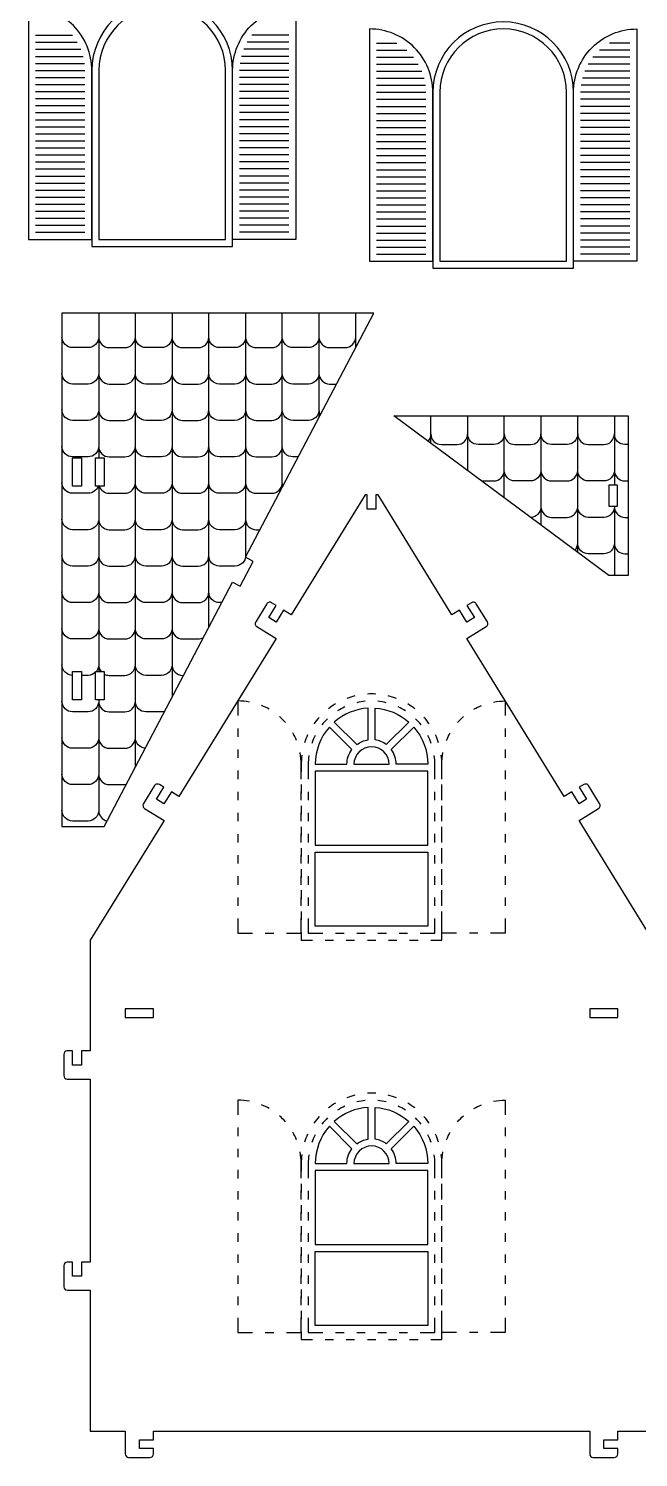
# Model space of a CAD drawing. Extents: x 3751.4 to 3846.2, y 1434.2 to 1495.3.
# Drawn here: x 3751.37 to 3768.71, y 1434.17 to 1474.78 of the extents above; entities that cross this region are included whole.
import ezdxf

# ---------------------------------------------------------------- set-up
doc = ezdxf.new("R2010")
doc.units = 0
doc.header["$MEASUREMENT"] = 0
doc.layers.add('LAYER1', color=18, linetype='CONTINUOUS')

msp = doc.modelspace()

# ---------------------------------------------------------------- linework, layer by layer
at = {"layer": 'LAYER1'}
for points in [[(3753.17, 1473.587), (3753.17, 1468.587), (3757.17, 1468.587), (3757.17, 1473.587, 1)], [(3751.37, 1468.787), (3753.17, 1468.787), (3753.17, 1473.587, 0.414214), (3751.37, 1475.387)], [(3753.37, 1473.587), (3753.37, 1468.787), (3756.97, 1468.787), (3756.97, 1473.587, 1)], [(3758.97, 1468.787), (3757.17, 1468.787), (3757.17, 1473.587, -0.414214), (3758.97, 1475.387)], [(3761.062, 1468.166), (3762.862, 1468.166), (3762.862, 1472.966, 0.414214), (3761.062, 1474.766)], [(3762.862, 1472.966), (3762.862, 1467.966), (3766.862, 1467.966), (3766.862, 1472.966, 1)], [(3763.062, 1472.966), (3763.062, 1468.166), (3766.662, 1468.166), (3766.662, 1472.966, 1)], [(3768.662, 1468.166), (3766.862, 1468.166), (3766.862, 1472.966, -0.414214), (3768.662, 1474.766)], [(3760.061, 1455.07), (3760.7, 1454.43, -0.125326), (3761.02, 1454.563), (3761.02, 1455.467, 0.166595)], [(3761.22, 1455.467, -0.166595), (3762.178, 1455.07), (3761.539, 1454.43, 0.125326), (3761.22, 1454.563)], [(3759.92, 1454.928, 0.182708), (3759.52, 1453.87), (3760.42, 1453.87, -0.161906), (3760.559, 1454.289)], [(3762.32, 1454.928, -0.182708), (3762.72, 1453.87), (3761.82, 1453.87, 0.161906), (3761.68, 1454.289)], [(3761.62, 1453.87, 1), (3760.62, 1453.87)], [(3760.061, 1443.723), (3760.7, 1443.084, -0.125326), (3761.02, 1443.216), (3761.02, 1444.12, 0.166595)], [(3761.22, 1444.12, -0.166595), (3762.178, 1443.723), (3761.539, 1443.084, 0.125326), (3761.22, 1443.216)], [(3759.92, 1443.582, 0.182708), (3759.52, 1442.524), (3760.42, 1442.524, -0.161906), (3760.559, 1442.943)], [(3762.32, 1443.582, -0.182708), (3762.72, 1442.524), (3761.82, 1442.524, 0.161906), (3761.68, 1442.943)], [(3761.62, 1442.524, 1), (3760.62, 1442.524)]]:
    msp.add_lwpolyline(points, format="xyb", close=True, dxfattribs=at)
for points in [[(3751.57, 1474.587), (3752.619, 1474.587)], [(3751.57, 1474.387), (3752.756, 1474.387)], [(3758.77, 1474.387), (3757.584, 1474.387)], [(3758.77, 1474.587), (3757.721, 1474.587)], [(3761.262, 1474.366), (3761.836, 1474.366)], [(3768.462, 1474.366), (3767.887, 1474.366)], [(3751.57, 1474.187), (3752.853, 1474.187)], [(3751.57, 1473.987), (3752.919, 1473.987)], [(3758.77, 1473.987), (3757.421, 1473.987)], [(3758.77, 1474.187), (3757.487, 1474.187)], [(3761.262, 1474.166), (3762.12, 1474.166)], [(3761.262, 1473.966), (3762.311, 1473.966)], [(3768.462, 1473.966), (3767.413, 1473.966)], [(3768.462, 1474.166), (3767.603, 1474.166)], [(3751.57, 1473.787), (3752.957, 1473.787)], [(3751.57, 1473.587), (3752.97, 1473.587)], [(3758.77, 1473.587), (3757.37, 1473.587)], [(3758.77, 1473.787), (3757.382, 1473.787)], [(3761.262, 1473.766), (3762.447, 1473.766)], [(3761.262, 1473.566), (3762.545, 1473.566)], [(3768.462, 1473.566), (3767.179, 1473.566)], [(3768.462, 1473.766), (3767.276, 1473.766)], [(3751.57, 1473.387), (3752.97, 1473.387)], [(3751.57, 1473.187), (3752.97, 1473.187)], [(3758.77, 1473.387), (3757.37, 1473.387)], [(3758.77, 1473.187), (3757.37, 1473.187)], [(3761.262, 1473.366), (3762.611, 1473.366)], [(3761.262, 1473.166), (3762.649, 1473.166)], [(3768.462, 1473.166), (3767.074, 1473.166)], [(3768.462, 1473.366), (3767.113, 1473.366)], [(3751.57, 1472.987), (3752.97, 1472.987)], [(3751.57, 1472.787), (3752.97, 1472.787)], [(3758.77, 1472.987), (3757.37, 1472.987)], [(3758.77, 1472.787), (3757.37, 1472.787)], [(3761.262, 1472.966), (3762.662, 1472.966)], [(3761.262, 1472.766), (3762.662, 1472.766)], [(3768.462, 1472.966), (3767.062, 1472.966)], [(3768.462, 1472.766), (3767.062, 1472.766)], [(3751.57, 1472.587), (3752.97, 1472.587)], [(3751.57, 1472.387), (3752.97, 1472.387)], [(3758.77, 1472.587), (3757.37, 1472.587)], [(3758.77, 1472.387), (3757.37, 1472.387)], [(3761.262, 1472.566), (3762.662, 1472.566)], [(3761.262, 1472.366), (3762.662, 1472.366)], [(3768.462, 1472.566), (3767.062, 1472.566)], [(3768.462, 1472.366), (3767.062, 1472.366)], [(3751.57, 1472.187), (3752.97, 1472.187)], [(3751.57, 1471.987), (3752.97, 1471.987)], [(3758.77, 1472.187), (3757.37, 1472.187)], [(3758.77, 1471.987), (3757.37, 1471.987)], [(3761.262, 1472.166), (3762.662, 1472.166)], [(3761.262, 1471.966), (3762.662, 1471.966)], [(3768.462, 1472.166), (3767.062, 1472.166)], [(3768.462, 1471.966), (3767.062, 1471.966)], [(3751.57, 1471.787), (3752.97, 1471.787)], [(3751.57, 1471.587), (3752.97, 1471.587)], [(3758.77, 1471.787), (3757.37, 1471.787)], [(3758.77, 1471.587), (3757.37, 1471.587)], [(3761.262, 1471.766), (3762.662, 1471.766)], [(3761.262, 1471.566), (3762.662, 1471.566)], [(3768.462, 1471.766), (3767.062, 1471.766)], [(3768.462, 1471.566), (3767.062, 1471.566)], [(3751.57, 1471.387), (3752.97, 1471.387)], [(3751.57, 1471.187), (3752.97, 1471.187)], [(3758.77, 1471.387), (3757.37, 1471.387)], [(3758.77, 1471.187), (3757.37, 1471.187)], [(3761.262, 1471.366), (3762.662, 1471.366)], [(3761.262, 1471.166), (3762.662, 1471.166)], [(3768.462, 1471.366), (3767.062, 1471.366)], [(3768.462, 1471.166), (3767.062, 1471.166)], [(3751.57, 1470.987), (3752.97, 1470.987)], [(3751.57, 1470.787), (3752.97, 1470.787)], [(3758.77, 1470.987), (3757.37, 1470.987)], [(3758.77, 1470.787), (3757.37, 1470.787)], [(3761.262, 1470.966), (3762.662, 1470.966)], [(3761.262, 1470.766), (3762.662, 1470.766)], [(3768.462, 1470.966), (3767.062, 1470.966)], [(3768.462, 1470.766), (3767.062, 1470.766)], [(3751.57, 1470.587), (3752.97, 1470.587)], [(3751.57, 1470.387), (3752.97, 1470.387)], [(3758.77, 1470.587), (3757.37, 1470.587)], [(3758.77, 1470.387), (3757.37, 1470.387)], [(3761.262, 1470.566), (3762.662, 1470.566)], [(3761.262, 1470.366), (3762.662, 1470.366)], [(3768.462, 1470.566), (3767.062, 1470.566)], [(3768.462, 1470.366), (3767.062, 1470.366)], [(3751.57, 1470.187), (3752.97, 1470.187)], [(3751.57, 1469.987), (3752.97, 1469.987)], [(3758.77, 1470.187), (3757.37, 1470.187)], [(3758.77, 1469.987), (3757.37, 1469.987)], [(3761.262, 1470.166), (3762.662, 1470.166)], [(3761.262, 1469.966), (3762.662, 1469.966)], [(3768.462, 1470.166), (3767.062, 1470.166)], [(3768.462, 1469.966), (3767.062, 1469.966)], [(3751.57, 1469.787), (3752.97, 1469.787)], [(3751.57, 1469.587), (3752.97, 1469.587)], [(3758.77, 1469.787), (3757.37, 1469.787)], [(3758.77, 1469.587), (3757.37, 1469.587)], [(3761.262, 1469.766), (3762.662, 1469.766)], [(3761.262, 1469.566), (3762.662, 1469.566)], [(3768.462, 1469.766), (3767.062, 1469.766)], [(3768.462, 1469.566), (3767.062, 1469.566)], [(3751.57, 1469.387), (3752.97, 1469.387)], [(3751.57, 1469.187), (3752.97, 1469.187)], [(3758.77, 1469.387), (3757.37, 1469.387)], [(3758.77, 1469.187), (3757.37, 1469.187)], [(3761.262, 1469.366), (3762.662, 1469.366)], [(3761.262, 1469.166), (3762.662, 1469.166)], [(3768.462, 1469.366), (3767.062, 1469.366)], [(3768.462, 1469.166), (3767.062, 1469.166)], [(3751.57, 1468.987), (3752.97, 1468.987)], [(3758.77, 1468.987), (3757.37, 1468.987)], [(3761.262, 1468.966), (3762.662, 1468.966)], [(3761.262, 1468.766), (3762.662, 1468.766)], [(3768.462, 1468.966), (3767.062, 1468.966)], [(3768.462, 1468.766), (3767.062, 1468.766)], [(3761.262, 1468.566), (3762.662, 1468.566)], [(3761.262, 1468.366), (3762.662, 1468.366)], [(3768.462, 1468.566), (3767.062, 1468.566)], [(3768.462, 1468.366), (3767.062, 1468.366)], [(3753.363, 1466.688), (3753.363, 1462.574)], [(3754.407, 1453.795), (3754.407, 1466.688)], [(3755.45, 1466.688), (3755.45, 1455.781)], [(3756.494, 1457.767), (3756.494, 1466.688)], [(3757.538, 1466.688), (3757.538, 1459.753)], [(3758.581, 1461.739), (3758.581, 1466.688)], [(3759.625, 1466.688), (3759.625, 1463.725)], [(3760.669, 1465.711), (3760.669, 1466.688)], [(3762.805, 1462.99), (3762.805, 1463.772)], [(3763.849, 1463.772), (3763.849, 1462.216)], [(3764.892, 1461.443), (3764.892, 1463.772)], [(3765.936, 1463.772), (3765.936, 1460.669)], [(3766.979, 1459.895), (3766.979, 1463.772)], [(3768.023, 1463.772), (3768.023, 1461.805)], [(3753.363, 1461.774), (3753.363, 1456.502)], [(3768.023, 1461.205), (3768.023, 1459.239)], [(3757.32, 1454.891), (3757.32, 1454.651)], [(3764.92, 1454.891), (3764.92, 1454.651)], [(3757.32, 1454.291), (3757.32, 1454.051)], [(3764.92, 1454.291), (3764.92, 1454.051)], [(3757.32, 1453.691), (3757.32, 1453.45)], [(3759.12, 1453.87), (3759.12, 1453.651)], [(3759.32, 1453.87), (3759.32, 1453.451)], [(3764.92, 1453.691), (3764.92, 1453.45)], [(3759.12, 1453.291), (3759.12, 1453.051)], [(3763.12, 1453.051), (3763.12, 1453.291)], [(3757.32, 1453.09), (3757.32, 1452.85)], [(3759.12, 1452.851), (3759.12, 1453.091)], [(3759.32, 1453.091), (3759.32, 1452.851)], [(3762.92, 1452.851), (3762.92, 1453.091)], [(3763.12, 1452.851), (3763.12, 1453.091)], [(3764.92, 1453.09), (3764.92, 1452.85)], [(3757.32, 1452.49), (3757.32, 1452.25)], [(3759.12, 1452.691), (3759.12, 1452.45)], [(3759.12, 1452.25), (3759.12, 1452.49)], [(3759.32, 1452.49), (3759.32, 1452.25)], [(3762.92, 1452.25), (3762.92, 1452.49)], [(3763.12, 1452.45), (3763.12, 1452.691)], [(3763.12, 1452.25), (3763.12, 1452.49)], [(3764.92, 1452.49), (3764.92, 1452.25)], [(3759.12, 1452.09), (3759.12, 1451.85)], [(3763.12, 1451.85), (3763.12, 1452.09)], [(3757.32, 1451.889), (3757.32, 1451.649)], [(3759.12, 1451.65), (3759.12, 1451.89)], [(3759.32, 1451.89), (3759.32, 1451.65)], [(3762.92, 1451.65), (3762.92, 1451.89)], [(3763.12, 1451.65), (3763.12, 1451.89)], [(3764.92, 1451.889), (3764.92, 1451.649)], [(3757.32, 1451.289), (3757.32, 1451.049)], [(3759.12, 1451.49), (3759.12, 1451.25)], [(3759.12, 1451.049), (3759.12, 1451.29)], [(3759.32, 1451.29), (3759.32, 1451.049)], [(3762.92, 1451.049), (3762.92, 1451.29)], [(3763.12, 1451.25), (3763.12, 1451.49)], [(3763.12, 1451.049), (3763.12, 1451.29)], [(3764.92, 1451.289), (3764.92, 1451.049)], [(3759.12, 1450.889), (3759.12, 1450.649)], [(3763.12, 1450.649), (3763.12, 1450.889)], [(3757.32, 1450.689), (3757.32, 1450.448)], [(3759.12, 1450.449), (3759.12, 1450.689)], [(3759.32, 1450.689), (3759.32, 1450.449)], [(3762.92, 1450.449), (3762.92, 1450.689)], [(3763.12, 1450.449), (3763.12, 1450.689)], [(3764.92, 1450.689), (3764.92, 1450.448)], [(3757.32, 1450.088), (3757.32, 1449.848)], [(3759.12, 1450.289), (3759.12, 1450.049)], [(3759.12, 1449.849), (3759.12, 1450.089)], [(3759.32, 1450.089), (3759.32, 1449.849)], [(3762.92, 1449.849), (3762.92, 1450.089)], [(3763.12, 1450.049), (3763.12, 1450.289)], [(3763.12, 1449.849), (3763.12, 1450.089)], [(3764.92, 1450.088), (3764.92, 1449.848)], [(3759.12, 1449.689), (3759.12, 1449.448)], [(3763.12, 1449.448), (3763.12, 1449.689)], [(3757.32, 1449.488), (3757.32, 1449.07)], [(3758.7, 1449.07), (3759.12, 1449.07), (3759.12, 1449.488)], [(3759.32, 1449.488), (3759.32, 1449.07), (3759.739, 1449.07)], [(3762.501, 1449.07), (3762.92, 1449.07), (3762.92, 1449.488)], [(3763.539, 1449.07), (3763.12, 1449.07), (3763.12, 1449.488)], [(3764.92, 1449.488), (3764.92, 1449.07)], [(3757.32, 1449.07), (3757.739, 1449.07)], [(3758.1, 1449.07), (3758.34, 1449.07)], [(3759.12, 1449.088), (3759.12, 1448.87), (3759.439, 1448.87)], [(3759.799, 1448.87), (3760.039, 1448.87)], [(3760.099, 1449.07), (3760.339, 1449.07)], [(3760.399, 1448.87), (3760.639, 1448.87)], [(3760.699, 1449.07), (3760.94, 1449.07)], [(3761, 1448.87), (3761.24, 1448.87)], [(3761.3, 1449.07), (3761.54, 1449.07)], [(3761.6, 1448.87), (3761.84, 1448.87)], [(3761.9, 1449.07), (3762.14, 1449.07)], [(3762.2, 1448.87), (3762.441, 1448.87)], [(3762.801, 1448.87), (3763.12, 1448.87), (3763.12, 1449.088)], [(3764.14, 1449.07), (3763.9, 1449.07)], [(3764.92, 1449.07), (3764.5, 1449.07)], [(3757.32, 1443.545), (3757.32, 1443.305)], [(3764.92, 1443.545), (3764.92, 1443.305)], [(3757.32, 1442.945), (3757.32, 1442.705)], [(3764.92, 1442.945), (3764.92, 1442.705)], [(3757.32, 1442.344), (3757.32, 1442.104)], [(3759.12, 1442.524), (3759.12, 1442.305)], [(3759.32, 1442.524), (3759.32, 1442.105)], [(3764.92, 1442.344), (3764.92, 1442.104)], [(3759.12, 1441.945), (3759.12, 1441.705)], [(3763.12, 1441.705), (3763.12, 1441.945)], [(3757.32, 1441.744), (3757.32, 1441.504)], [(3759.12, 1441.504), (3759.12, 1441.745)], [(3759.32, 1441.745), (3759.32, 1441.504)], [(3762.92, 1441.504), (3762.92, 1441.745)], [(3763.12, 1441.504), (3763.12, 1441.745)], [(3764.92, 1441.744), (3764.92, 1441.504)], [(3757.32, 1441.144), (3757.32, 1440.903)], [(3759.12, 1441.344), (3759.12, 1441.104)], [(3759.12, 1440.904), (3759.12, 1441.144)], [(3759.32, 1441.144), (3759.32, 1440.904)], [(3762.92, 1440.904), (3762.92, 1441.144)], [(3763.12, 1441.104), (3763.12, 1441.344)], [(3763.12, 1440.904), (3763.12, 1441.144)], [(3764.92, 1441.144), (3764.92, 1440.903)], [(3759.12, 1440.744), (3759.12, 1440.504)], [(3763.12, 1440.504), (3763.12, 1440.744)], [(3757.32, 1440.543), (3757.32, 1440.303)], [(3759.12, 1440.304), (3759.12, 1440.544)], [(3759.32, 1440.544), (3759.32, 1440.304)], [(3762.92, 1440.304), (3762.92, 1440.544)], [(3763.12, 1440.304), (3763.12, 1440.544)], [(3764.92, 1440.543), (3764.92, 1440.303)], [(3757.32, 1439.943), (3757.32, 1439.703)], [(3759.12, 1440.144), (3759.12, 1439.903)], [(3759.12, 1439.703), (3759.12, 1439.943)], [(3759.32, 1439.943), (3759.32, 1439.703)], [(3762.92, 1439.703), (3762.92, 1439.943)], [(3763.12, 1439.903), (3763.12, 1440.144)], [(3763.12, 1439.703), (3763.12, 1439.943)], [(3764.92, 1439.943), (3764.92, 1439.703)], [(3759.12, 1439.543), (3759.12, 1439.303)], [(3763.12, 1439.303), (3763.12, 1439.543)], [(3757.32, 1439.342), (3757.32, 1439.102)], [(3759.12, 1439.103), (3759.12, 1439.343)], [(3759.32, 1439.343), (3759.32, 1439.103)], [(3762.92, 1439.103), (3762.92, 1439.343)], [(3763.12, 1439.103), (3763.12, 1439.343)], [(3764.92, 1439.342), (3764.92, 1439.102)], [(3757.32, 1438.742), (3757.32, 1438.502)], [(3759.12, 1438.943), (3759.12, 1438.703)], [(3759.12, 1438.502), (3759.12, 1438.743)], [(3759.32, 1438.743), (3759.32, 1438.502)], [(3762.92, 1438.502), (3762.92, 1438.743)], [(3763.12, 1438.703), (3763.12, 1438.943)], [(3763.12, 1438.502), (3763.12, 1438.743)], [(3764.92, 1438.742), (3764.92, 1438.502)], [(3759.12, 1438.342), (3759.12, 1438.102)], [(3763.12, 1438.102), (3763.12, 1438.342)], [(3757.32, 1438.142), (3757.32, 1437.724)], [(3758.7, 1437.724), (3759.12, 1437.724), (3759.12, 1438.142)], [(3759.32, 1438.142), (3759.32, 1437.724), (3759.739, 1437.724)], [(3762.501, 1437.724), (3762.92, 1437.724), (3762.92, 1438.142)], [(3763.539, 1437.724), (3763.12, 1437.724), (3763.12, 1438.142)], [(3764.92, 1438.142), (3764.92, 1437.724)], [(3757.32, 1437.724), (3757.739, 1437.724)], [(3758.1, 1437.724), (3758.34, 1437.724)], [(3759.12, 1437.742), (3759.12, 1437.524), (3759.439, 1437.524)], [(3759.799, 1437.524), (3760.039, 1437.524)], [(3760.099, 1437.724), (3760.339, 1437.724)], [(3760.399, 1437.524), (3760.639, 1437.524)], [(3760.699, 1437.724), (3760.94, 1437.724)], [(3761, 1437.524), (3761.24, 1437.524)], [(3761.3, 1437.724), (3761.54, 1437.724)], [(3761.6, 1437.524), (3761.84, 1437.524)], [(3761.9, 1437.724), (3762.14, 1437.724)], [(3762.2, 1437.524), (3762.441, 1437.524)], [(3762.801, 1437.524), (3763.12, 1437.524), (3763.12, 1437.742)], [(3764.14, 1437.724), (3763.9, 1437.724)], [(3764.92, 1437.724), (3764.5, 1437.724)]]:
    msp.add_lwpolyline(points, dxfattribs=at)
for points in [[(3757.537, 1459.751), (3761.182, 1466.688), (3752.32, 1466.688), (3752.32, 1452.106), (3753.52, 1452.106), (3757.165, 1459.043), (3757.386, 1458.927), (3757.758, 1459.635)], [(3761.75, 1463.772), (3768.415, 1463.772), (3768.415, 1459.239), (3767.865, 1459.239)], [(3752.62, 1462.574), (3752.87, 1462.574), (3752.87, 1461.774), (3752.62, 1461.774)], [(3753.27, 1462.574), (3753.52, 1462.574), (3753.52, 1461.774), (3753.27, 1461.774)], [(3768.115, 1461.805), (3767.865, 1461.805), (3767.865, 1461.205), (3768.115, 1461.205)], [(3752.62, 1456.502), (3752.87, 1456.502), (3752.87, 1455.702), (3752.62, 1455.702)], [(3753.27, 1456.502), (3753.52, 1456.502), (3753.52, 1455.702), (3753.27, 1455.702)], [(3762.72, 1453.67), (3759.52, 1453.67), (3759.52, 1451.57), (3762.72, 1451.57)], [(3762.72, 1451.37), (3762.72, 1449.27), (3759.52, 1449.27), (3759.52, 1451.37)], [(3754.12, 1446.924), (3754.12, 1446.674), (3754.92, 1446.674), (3754.92, 1446.924)], [(3767.32, 1446.924), (3767.32, 1446.674), (3768.12, 1446.674), (3768.12, 1446.924)], [(3762.72, 1442.324), (3759.52, 1442.324), (3759.52, 1440.224), (3762.72, 1440.224)], [(3762.72, 1440.024), (3762.72, 1437.924), (3759.52, 1437.924), (3759.52, 1440.024)]]:
    msp.add_lwpolyline(points, close=True, dxfattribs=at)
for points in [[(3753.363, 1466.011, -0.414214), (3753.063, 1465.711), (3752.62, 1465.711, -0.414214), (3752.32, 1466.011)], [(3753.363, 1466.011, 0.414214), (3753.663, 1465.711), (3754.107, 1465.711, 0.414214), (3754.407, 1466.011)], [(3755.45, 1466.011, -0.414214), (3755.15, 1465.711), (3754.707, 1465.711, -0.414214), (3754.407, 1466.011)], [(3755.45, 1466.011, 0.414214), (3755.75, 1465.711), (3756.194, 1465.711, 0.414214), (3756.494, 1466.011)], [(3757.538, 1466.011, -0.414214), (3757.238, 1465.711), (3756.794, 1465.711, -0.414214), (3756.494, 1466.011)], [(3757.538, 1466.011, 0.414214), (3757.838, 1465.711), (3758.281, 1465.711, 0.414214), (3758.581, 1466.011)], [(3759.625, 1466.011, -0.414214), (3759.325, 1465.711), (3758.881, 1465.711, -0.414214), (3758.581, 1466.011)], [(3759.625, 1466.011, 0.414214), (3759.925, 1465.711), (3760.369, 1465.711, 0.414214), (3760.669, 1466.011)], [(3753.363, 1464.976, -0.414214), (3753.063, 1464.676), (3752.62, 1464.676, -0.414214), (3752.32, 1464.976)], [(3753.363, 1464.976, 0.414214), (3753.663, 1464.676), (3754.107, 1464.676, 0.414214), (3754.407, 1464.976)], [(3755.45, 1464.976, -0.414214), (3755.15, 1464.676), (3754.707, 1464.676, -0.414214), (3754.407, 1464.976)], [(3755.45, 1464.976, 0.414214), (3755.75, 1464.676), (3756.194, 1464.676, 0.414214), (3756.494, 1464.976)], [(3757.538, 1464.976, -0.414214), (3757.238, 1464.676), (3756.794, 1464.676, -0.414214), (3756.494, 1464.976)], [(3757.538, 1464.976, 0.414214), (3757.838, 1464.676), (3758.281, 1464.676, 0.414214), (3758.581, 1464.976)], [(3759.625, 1464.976, -0.414214), (3759.325, 1464.676), (3758.881, 1464.676, -0.414214), (3758.581, 1464.976)], [(3759.625, 1464.976, 0.414214), (3759.925, 1464.676), (3760.125, 1464.676)], [(3753.363, 1463.941, -0.414214), (3753.063, 1463.641), (3752.62, 1463.641, -0.414214), (3752.32, 1463.941)], [(3753.363, 1463.941, 0.414214), (3753.663, 1463.641), (3754.107, 1463.641, 0.414214), (3754.407, 1463.941)], [(3755.45, 1463.941, -0.414214), (3755.15, 1463.641), (3754.707, 1463.641, -0.414214), (3754.407, 1463.941)], [(3755.45, 1463.941, 0.414214), (3755.75, 1463.641), (3756.194, 1463.641, 0.414214), (3756.494, 1463.941)], [(3757.538, 1463.941, -0.414214), (3757.238, 1463.641), (3756.794, 1463.641, -0.414214), (3756.494, 1463.941)], [(3757.538, 1463.941, 0.414214), (3757.838, 1463.641), (3758.281, 1463.641, 0.414214), (3758.581, 1463.941)], [(3759.625, 1463.941, -0.414214), (3759.325, 1463.641), (3758.881, 1463.641, -0.414214), (3758.581, 1463.941)], [(3759.625, 1463.941, 0.126595), (3759.662, 1463.796)], [(3762.805, 1463.257, -0.191627), (3762.723, 1463.051)], [(3762.805, 1463.257, 0.414214), (3763.105, 1462.957), (3763.549, 1462.957, 0.414214), (3763.849, 1463.257)], [(3764.892, 1463.257, -0.414214), (3764.592, 1462.957), (3764.149, 1462.957, -0.414214), (3763.849, 1463.257)], [(3764.892, 1463.257, 0.414214), (3765.192, 1462.957), (3765.636, 1462.957, 0.414214), (3765.936, 1463.257)], [(3766.979, 1463.257, -0.414214), (3766.679, 1462.957), (3766.236, 1462.957, -0.414214), (3765.936, 1463.257)], [(3766.979, 1463.257, 0.414214), (3767.279, 1462.957), (3767.723, 1462.957, 0.414214), (3768.023, 1463.257)], [(3768.415, 1462.957), (3768.323, 1462.957, -0.414214), (3768.023, 1463.257)], [(3753.363, 1462.906, -0.414214), (3753.063, 1462.606), (3752.62, 1462.606, -0.414214), (3752.32, 1462.906)], [(3753.363, 1462.906, 0.414214), (3753.663, 1462.606), (3754.107, 1462.606, 0.414214), (3754.407, 1462.906)], [(3755.45, 1462.906, -0.414214), (3755.15, 1462.606), (3754.707, 1462.606, -0.414214), (3754.407, 1462.906)], [(3755.45, 1462.906, 0.414214), (3755.75, 1462.606), (3756.194, 1462.606, 0.414214), (3756.494, 1462.906)], [(3757.538, 1462.906, -0.414214), (3757.238, 1462.606), (3756.794, 1462.606, -0.414214), (3756.494, 1462.906)], [(3757.538, 1462.906, 0.414214), (3757.838, 1462.606), (3758.281, 1462.606, 0.414214), (3758.581, 1462.906)], [(3759.037, 1462.606), (3758.881, 1462.606, -0.414214), (3758.581, 1462.906)], [(3763.849, 1462.222, -0.004646), (3763.848, 1462.216)], [(3763.849, 1462.222, 0.004711), (3763.849, 1462.216)], [(3764.246, 1461.922), (3764.592, 1461.922, 0.414214), (3764.892, 1462.222)], [(3765.936, 1462.222, -0.414214), (3765.636, 1461.922), (3765.192, 1461.922, -0.414214), (3764.892, 1462.222)], [(3765.936, 1462.222, 0.414214), (3766.236, 1461.922), (3766.679, 1461.922, 0.414214), (3766.979, 1462.222)], [(3768.023, 1462.222, -0.414214), (3767.723, 1461.922), (3767.279, 1461.922, -0.414214), (3766.979, 1462.222)], [(3768.023, 1462.222, 0.414214), (3768.323, 1461.922), (3768.415, 1461.922)], [(3753.347, 1461.774, -0.321452), (3753.063, 1461.571), (3752.62, 1461.571, -0.414214), (3752.32, 1461.871)], [(3753.379, 1461.774, 0.321452), (3753.663, 1461.571), (3754.107, 1461.571, 0.414214), (3754.407, 1461.871)], [(3755.45, 1461.871, -0.414214), (3755.15, 1461.571), (3754.707, 1461.571, -0.414214), (3754.407, 1461.871)], [(3755.45, 1461.871, 0.414214), (3755.75, 1461.571), (3756.194, 1461.571, 0.414214), (3756.494, 1461.871)], [(3757.538, 1461.871, -0.414214), (3757.238, 1461.571), (3756.794, 1461.571, -0.414214), (3756.494, 1461.871)], [(3757.538, 1461.871, 0.414214), (3757.838, 1461.571), (3758.281, 1461.571, 0.414214), (3758.581, 1461.871)], [(3758.598, 1461.771, -0.084679), (3758.581, 1461.871)], [(3769.12, 1448.87), (3767.018, 1452.273), (3767.571, 1452.614, 0.414214), (3767.603, 1452.752), (3767.288, 1453.263, 0.414214), (3767.15, 1453.295), (3767.023, 1453.216), (3767.233, 1452.876), (3767.02, 1452.745), (3766.81, 1453.085), (3766.597, 1452.954), (3763.826, 1457.44), (3764.379, 1457.781, 0.414214), (3764.412, 1457.919), (3764.097, 1458.429, 0.414214), (3763.959, 1458.462), (3763.831, 1458.383), (3764.042, 1458.043), (3763.829, 1457.911), (3763.619, 1458.252), (3763.406, 1458.12), (3761.304, 1461.524), (3761.245, 1461.524), (3761.245, 1461.124), (3760.995, 1461.124), (3760.995, 1461.524), (3760.935, 1461.524), (3758.833, 1458.12), (3758.621, 1458.252), (3758.41, 1457.911), (3758.198, 1458.043), (3758.408, 1458.383), (3758.28, 1458.462, 0.414214), (3758.143, 1458.429), (3757.827, 1457.919, 0.414214), (3757.86, 1457.781), (3758.413, 1457.44), (3755.642, 1452.954), (3755.429, 1453.085), (3755.219, 1452.745), (3755.006, 1452.876), (3755.217, 1453.216), (3755.089, 1453.295, 0.414214), (3754.951, 1453.263), (3754.636, 1452.752, 0.414214), (3754.669, 1452.614), (3755.222, 1452.273), (3753.12, 1448.87), (3753.12, 1445.724), (3752.87, 1445.724), (3752.87, 1445.324), (3752.62, 1445.324), (3752.62, 1445.724), (3752.47, 1445.724, 0.414214), (3752.37, 1445.624), (3752.37, 1445.024, 0.414214), (3752.47, 1444.924), (3753.12, 1444.924), (3753.12, 1439.724), (3752.87, 1439.724), (3752.87, 1439.324), (3752.62, 1439.324), (3752.62, 1439.724), (3752.47, 1439.724, 0.414214), (3752.37, 1439.624), (3752.37, 1439.024, 0.414214), (3752.47, 1438.924), (3753.12, 1438.924), (3753.12, 1434.924), (3754.12, 1434.924), (3754.12, 1434.274, 0.414214), (3754.22, 1434.174), (3754.82, 1434.174, 0.414214), (3754.92, 1434.274), (3754.92, 1434.424), (3754.52, 1434.424), (3754.52, 1434.674), (3754.92, 1434.674), (3754.92, 1434.924), (3767.32, 1434.924), (3767.32, 1434.274, 0.414214), (3767.42, 1434.174), (3768.02, 1434.174, 0.414214), (3768.12, 1434.274), (3768.12, 1434.424), (3767.72, 1434.424), (3767.72, 1434.674), (3768.12, 1434.674), (3768.12, 1434.924), (3769.12, 1434.924)], [(3765.936, 1461.187, -0.40858), (3765.642, 1460.887)], [(3765.936, 1461.187, 0.414214), (3766.236, 1460.887), (3766.679, 1460.887, 0.414214), (3766.979, 1461.187)], [(3768.023, 1461.187, -0.414214), (3767.723, 1460.887), (3767.279, 1460.887, -0.414214), (3766.979, 1461.187)], [(3768.023, 1461.187, 0.414214), (3768.323, 1460.887), (3768.415, 1460.887)], [(3753.363, 1460.836, -0.414214), (3753.063, 1460.536), (3752.62, 1460.536, -0.414214), (3752.32, 1460.836)], [(3753.363, 1460.836, 0.414214), (3753.663, 1460.536), (3754.107, 1460.536, 0.414214), (3754.407, 1460.836)], [(3755.45, 1460.836, -0.414214), (3755.15, 1460.536), (3754.707, 1460.536, -0.414214), (3754.407, 1460.836)], [(3755.45, 1460.836, 0.414214), (3755.75, 1460.536), (3756.194, 1460.536, 0.414214), (3756.494, 1460.836)], [(3757.538, 1460.836, -0.414214), (3757.238, 1460.536), (3756.794, 1460.536, -0.414214), (3756.494, 1460.836)], [(3757.538, 1460.836, 0.414214), (3757.838, 1460.536), (3757.949, 1460.536)], [(3766.903, 1459.952, 0.184596), (3766.979, 1460.152)], [(3768.023, 1460.152, -0.414214), (3767.723, 1459.852), (3767.279, 1459.852, -0.414214), (3766.979, 1460.152)], [(3768.023, 1460.152, 0.414214), (3768.323, 1459.852), (3768.415, 1459.852)], [(3753.363, 1459.801, -0.414214), (3753.063, 1459.501), (3752.62, 1459.501, -0.414214), (3752.32, 1459.801)], [(3753.363, 1459.801, 0.414214), (3753.663, 1459.501), (3754.107, 1459.501, 0.414214), (3754.407, 1459.801)], [(3755.45, 1459.801, -0.414214), (3755.15, 1459.501), (3754.707, 1459.501, -0.414214), (3754.407, 1459.801)], [(3755.45, 1459.801, 0.414214), (3755.75, 1459.501), (3756.194, 1459.501, 0.414214), (3756.494, 1459.801)], [(3757.538, 1459.801, -0.414213), (3757.238, 1459.501), (3756.794, 1459.501, -0.414214), (3756.494, 1459.801)], [(3757.538, 1459.801, 0.035229), (3757.541, 1459.759)], [(3753.363, 1458.766, -0.414214), (3753.063, 1458.466), (3752.62, 1458.466, -0.414214), (3752.32, 1458.766)], [(3753.363, 1458.766, 0.414214), (3753.663, 1458.466), (3754.107, 1458.466, 0.414214), (3754.407, 1458.766)], [(3755.45, 1458.766, -0.414214), (3755.15, 1458.466), (3754.707, 1458.466, -0.414214), (3754.407, 1458.766)], [(3755.45, 1458.766, 0.414214), (3755.75, 1458.466), (3756.194, 1458.466, 0.414214), (3756.494, 1458.766)], [(3756.861, 1458.466), (3756.794, 1458.466, -0.414214), (3756.494, 1458.766)], [(3753.363, 1457.731, -0.414214), (3753.063, 1457.431), (3752.62, 1457.431, -0.414214), (3752.32, 1457.731)], [(3753.363, 1457.731, 0.414214), (3753.663, 1457.431), (3754.107, 1457.431, 0.414214), (3754.407, 1457.731)], [(3755.45, 1457.731, -0.414214), (3755.15, 1457.431), (3754.707, 1457.431, -0.414214), (3754.407, 1457.731)], [(3755.45, 1457.731, 0.414214), (3755.75, 1457.431), (3756.194, 1457.431, 0.124045), (3756.336, 1457.467)], [(3752.62, 1456.396, -0.414214), (3752.32, 1456.696)], [(3753.363, 1456.696, -0.414214), (3753.063, 1456.396), (3752.87, 1456.396)], [(3753.363, 1456.696, 0.177786), (3753.434, 1456.502)], [(3753.52, 1456.432, 0.125481), (3753.663, 1456.396), (3754.107, 1456.396, 0.414214), (3754.407, 1456.696)], [(3755.45, 1456.696, -0.414214), (3755.15, 1456.396), (3754.707, 1456.396, -0.414214), (3754.407, 1456.696)], [(3755.45, 1456.696, 0.414214), (3755.75, 1456.396), (3755.774, 1456.396)], [(3753.363, 1455.661, -0.414214), (3753.063, 1455.361), (3752.62, 1455.361, -0.414214), (3752.32, 1455.661)], [(3753.363, 1455.702), (3753.363, 1452.556, 0.354693), (3753.601, 1452.262)], [(3753.363, 1455.661, 0.414214), (3753.663, 1455.361), (3754.107, 1455.361, 0.414214), (3754.407, 1455.661)], [(3755.236, 1455.373, -0.072634), (3755.15, 1455.361), (3754.707, 1455.361, -0.414214), (3754.407, 1455.661)], [(3757.651, 1455.639, 0.046286), (3757.32, 1455.67), (3757.32, 1455.252)], [(3760.644, 1455.812, 0.030028), (3760.415, 1455.741)], [(3760.94, 1455.661, 0.033367), (3760.703, 1455.621)], [(3761.24, 1455.866, 0.030028), (3761, 1455.866)], [(3761.536, 1455.621, 0.033367), (3761.299, 1455.661)], [(3761.825, 1455.741, 0.030028), (3761.595, 1455.812)], [(3764.589, 1455.639, -0.046286), (3764.92, 1455.67), (3764.92, 1455.252)], [(3758.212, 1455.433, 0.033367), (3757.996, 1455.538)], [(3758.674, 1455.055, 0.033367), (3758.505, 1455.225)], [(3760.091, 1455.585, 0.030028), (3759.893, 1455.449)], [(3760.363, 1455.503, 0.033367), (3760.153, 1455.388)], [(3762.086, 1455.388, 0.033367), (3761.876, 1455.503)], [(3762.347, 1455.449, 0.030028), (3762.149, 1455.585)], [(3763.565, 1455.055, -0.033367), (3763.735, 1455.225)], [(3764.028, 1455.433, -0.033367), (3764.243, 1455.538)], [(3759.63, 1455.204, 0.030028), (3759.481, 1455.016)], [(3759.87, 1455.166, 0.033367), (3759.709, 1454.988)], [(3762.53, 1454.988, 0.033367), (3762.369, 1455.166)], [(3762.759, 1455.016, 0.030028), (3762.61, 1455.204)], [(3753.363, 1454.626, -0.414214), (3753.063, 1454.326), (3752.62, 1454.326, -0.414214), (3752.32, 1454.626)], [(3753.363, 1454.626, 0.414214), (3753.663, 1454.326), (3754.107, 1454.326, 0.414214), (3754.407, 1454.626)], [(3754.686, 1454.326, -0.394173), (3754.407, 1454.626)], [(3758.988, 1454.546, 0.033367), (3758.883, 1454.762)], [(3759.302, 1454.704, 0.030028), (3759.215, 1454.48)], [(3759.515, 1454.685, 0.033367), (3759.421, 1454.464)], [(3762.819, 1454.464, 0.033367), (3762.724, 1454.685)], [(3763.024, 1454.48, 0.030028), (3762.938, 1454.704)], [(3763.252, 1454.546, -0.033367), (3763.356, 1454.762)], [(3759.12, 1453.451), (3759.12, 1453.87, 0.046286), (3759.089, 1454.201)], [(3759.137, 1454.129, 0.03248), (3759.12, 1453.87)], [(3759.336, 1454.115, 0.03415), (3759.32, 1453.87)], [(3762.92, 1453.451), (3762.92, 1453.87, 0.03415), (3762.903, 1454.115)], [(3763.12, 1453.651), (3763.12, 1453.87, 0.03248), (3763.103, 1454.129)], [(3763.12, 1453.451), (3763.12, 1453.87, -0.046286), (3763.15, 1454.201)], [(3753.363, 1453.591, -0.414214), (3753.063, 1453.291), (3752.62, 1453.291, -0.414214), (3752.32, 1453.591)], [(3753.363, 1453.591, 0.414214), (3753.663, 1453.291), (3754.107, 1453.291, 0.030283), (3754.143, 1453.293)], [(3753.363, 1452.556, -0.414214), (3753.063, 1452.256), (3752.62, 1452.256, -0.414214), (3752.32, 1452.556)], [(3757.651, 1444.293, 0.046286), (3757.32, 1444.324), (3757.32, 1443.905)], [(3760.644, 1444.466, 0.030028), (3760.415, 1444.395)], [(3760.94, 1444.315, 0.033367), (3760.703, 1444.275)], [(3761.24, 1444.52, 0.030028), (3761, 1444.52)], [(3761.536, 1444.275, 0.033367), (3761.299, 1444.315)], [(3761.825, 1444.395, 0.030028), (3761.595, 1444.466)], [(3764.589, 1444.293, -0.046286), (3764.92, 1444.324), (3764.92, 1443.905)], [(3758.212, 1444.087, 0.033367), (3757.996, 1444.192)], [(3758.674, 1443.709, 0.033367), (3758.505, 1443.878)], [(3759.63, 1443.858, 0.030028), (3759.481, 1443.67)], [(3760.091, 1444.239, 0.030028), (3759.893, 1444.103)], [(3760.363, 1444.157, 0.033367), (3760.153, 1444.042)], [(3762.086, 1444.042, 0.033367), (3761.876, 1444.157)], [(3762.347, 1444.103, 0.030028), (3762.149, 1444.239)], [(3762.759, 1443.67, 0.030028), (3762.61, 1443.858)], [(3763.565, 1443.709, -0.033367), (3763.735, 1443.878)], [(3764.028, 1444.087, -0.033367), (3764.243, 1444.192)], [(3759.87, 1443.819, 0.033367), (3759.709, 1443.642)], [(3762.53, 1443.642, 0.033367), (3762.369, 1443.819)], [(3758.988, 1443.2, 0.033367), (3758.883, 1443.416)], [(3759.302, 1443.357, 0.030028), (3759.215, 1443.134)], [(3759.515, 1443.339, 0.033367), (3759.421, 1443.118)], [(3762.819, 1443.118, 0.033367), (3762.724, 1443.339)], [(3763.024, 1443.134, 0.030028), (3762.938, 1443.357)], [(3763.252, 1443.2, -0.033367), (3763.356, 1443.416)], [(3759.12, 1442.105), (3759.12, 1442.524, 0.046286), (3759.089, 1442.855)], [(3759.137, 1442.783, 0.03248), (3759.12, 1442.524)], [(3759.336, 1442.769, 0.03415), (3759.32, 1442.524)], [(3762.92, 1442.105), (3762.92, 1442.524, 0.03415), (3762.903, 1442.769)], [(3763.12, 1442.305), (3763.12, 1442.524, 0.03248), (3763.103, 1442.783)], [(3763.12, 1442.105), (3763.12, 1442.524, -0.046286), (3763.15, 1442.855)]]:
    msp.add_lwpolyline(points, format="xyb", dxfattribs=at)

doc.saveas('drawing.dxf')
